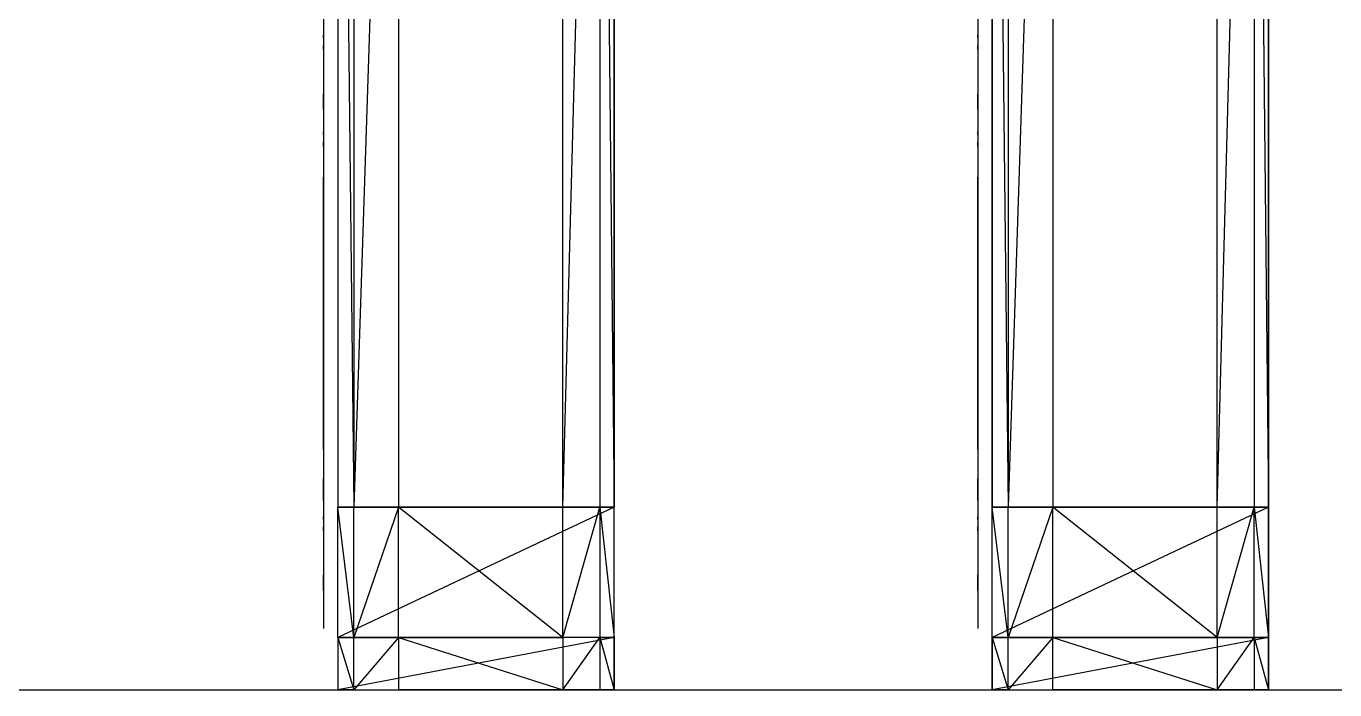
# Model space of a CAD drawing. Extents: x -41 to 47, y -35.8 to 51.3.
# Drawn here: x 12.67 to 17.69, y 40.1 to 42.64 of the extents above; entities that cross this region are included whole.
import ezdxf

# ---------------------------------------------------------------- set-up
doc = ezdxf.new("R2010")
doc.units = 0
doc.header["$MEASUREMENT"] = 0
doc.layers.add('PYDXF', color=8, linetype='CONTINUOUS')

msp = doc.modelspace()

# ---------------------------------------------------------------- linework, layer by layer
at = {"layer": 'PYDXF'}
for p, q in [((13.8678, 46.0954), (13.8678, 40.7954)), ((13.8678, 46.0954), (13.9288, 40.7954)), ((13.9288, 46.0954), (13.9288, 40.7954)), ((14.1001, 46.0954), (13.9288, 40.7954)), ((14.1001, 46.0954), (14.1001, 40.7954)), ((14.73, 40.7954), (14.73, 46.0954)), ((14.73, 40.7954), (14.8725, 46.0954)), ((14.8725, 46.0954), (14.9278, 40.7954)), ((14.8725, 46.0954), (14.8725, 40.7954)), ((14.9278, 40.7954), (14.9278, 46.0954)), ((14.9278, 46.0954), (14.9278, 40.7954)), ((16.3778, 46.0954), (16.3778, 40.7954)), ((16.3778, 40.7954), (16.3778, 46.0954)), ((16.3778, 46.0954), (16.4388, 40.7954)), ((16.4388, 46.0954), (16.4388, 40.7954)), ((16.6102, 46.0954), (16.4388, 40.7954)), ((16.6102, 46.0954), (16.6102, 40.7954)), ((17.24, 40.7954), (17.24, 46.0954)), ((17.24, 40.7954), (17.3825, 46.0954)), ((17.3825, 46.0954), (17.4378, 40.7954)), ((17.3825, 46.0954), (17.3825, 40.7954)), ((17.4378, 46.0954), (17.4378, 40.7954)), ((17.4378, 40.7954), (17.4378, 46.0954)), ((13.8125, 42.6704), (13.8125, 42.6054)), ((16.3225, 42.6704), (16.3225, 42.6054)), ((13.8125, 42.6106), (13.8125, 42.5956)), ((13.8125, 42.6054), (13.8125, 42.3254)), ((13.8125, 42.6054), (13.8125, 42.5506)), ((13.8125, 42.6054), (13.8125, 42.5956)), ((13.8125, 42.5956), (13.8125, 42.6054)), ((13.8125, 42.5956), (13.8125, 42.5656)), ((13.8125, 42.5956), (13.8125, 42.3354)), ((16.3225, 42.6106), (16.3225, 42.5956)), ((16.3225, 42.6054), (16.3225, 42.3254)), ((16.3225, 42.6054), (16.3225, 42.5506)), ((16.3225, 42.6054), (16.3225, 42.5956)), ((16.3225, 42.5956), (16.3225, 42.6054)), ((16.3225, 42.5956), (16.3225, 42.5656)), ((16.3225, 42.5956), (16.3225, 42.3354)), ((13.8125, 42.5643), (13.8125, 42.5656)), ((13.8125, 42.563), (13.8125, 42.5643)), ((13.8125, 42.5617), (13.8125, 42.563)), ((13.8125, 42.5604), (13.8125, 42.5617)), ((13.8125, 42.5591), (13.8125, 42.5604)), ((13.8125, 42.5579), (13.8125, 42.5591)), ((13.8125, 42.5566), (13.8125, 42.5579)), ((13.8125, 42.5554), (13.8125, 42.5566)), ((13.8125, 42.5542), (13.8125, 42.5554)), ((13.8125, 42.553), (13.8125, 42.5542)), ((13.8125, 42.5518), (13.8125, 42.553)), ((13.8125, 42.5506), (13.8125, 42.5518)), ((13.8125, 42.5506), (13.8125, 42.3804)), ((16.3225, 42.5643), (16.3225, 42.5656)), ((16.3225, 42.563), (16.3225, 42.5643)), ((16.3225, 42.5617), (16.3225, 42.563)), ((16.3225, 42.5604), (16.3225, 42.5617)), ((16.3225, 42.5591), (16.3225, 42.5604)), ((16.3225, 42.5579), (16.3225, 42.5591)), ((16.3225, 42.5566), (16.3225, 42.5579)), ((16.3225, 42.5554), (16.3225, 42.5566)), ((16.3225, 42.5542), (16.3225, 42.5554)), ((16.3225, 42.553), (16.3225, 42.5542)), ((16.3225, 42.5518), (16.3225, 42.553)), ((16.3225, 42.5506), (16.3225, 42.5518)), ((16.3225, 42.5506), (16.3225, 42.3804)), ((13.8125, 42.3792), (13.8125, 42.3804)), ((13.8125, 42.3804), (13.8125, 42.3254)), ((13.8125, 42.378), (13.8125, 42.3792)), ((13.8125, 42.3768), (13.8125, 42.378)), ((13.8125, 42.3756), (13.8125, 42.3768)), ((13.8125, 42.3744), (13.8125, 42.3756)), ((13.8125, 42.3731), (13.8125, 42.3744)), ((13.8125, 42.3719), (13.8125, 42.3731)), ((13.8125, 42.3706), (13.8125, 42.3719)), ((13.8125, 42.3693), (13.8125, 42.3706)), ((13.8125, 42.368), (13.8125, 42.3693)), ((16.3225, 42.3792), (16.3225, 42.3804)), ((16.3225, 42.3804), (16.3225, 42.3254)), ((16.3225, 42.378), (16.3225, 42.3792)), ((16.3225, 42.3768), (16.3225, 42.378)), ((16.3225, 42.3756), (16.3225, 42.3768)), ((16.3225, 42.3744), (16.3225, 42.3756)), ((16.3225, 42.3731), (16.3225, 42.3744)), ((16.3225, 42.3719), (16.3225, 42.3731)), ((16.3225, 42.3706), (16.3225, 42.3719)), ((16.3225, 42.3693), (16.3225, 42.3706)), ((16.3225, 42.368), (16.3225, 42.3693)), ((13.8125, 42.3667), (13.8125, 42.368)), ((13.8125, 42.3654), (13.8125, 42.3667)), ((13.8125, 42.3354), (13.8125, 42.3654)), ((13.8125, 42.3354), (13.8125, 42.3204)), ((13.8125, 42.3204), (13.8125, 42.3354)), ((13.8125, 42.3354), (13.8125, 42.3254)), ((13.8125, 42.3254), (13.8125, 42.2354)), ((16.3225, 42.3667), (16.3225, 42.368)), ((16.3225, 42.3654), (16.3225, 42.3667)), ((16.3225, 42.3354), (16.3225, 42.3654)), ((16.3225, 42.3354), (16.3225, 42.3204)), ((16.3225, 42.3204), (16.3225, 42.3354)), ((16.3225, 42.3354), (16.3225, 42.3254)), ((16.3225, 42.3254), (16.3225, 42.2354)), ((13.8125, 42.2404), (13.8125, 42.2254)), ((13.8125, 42.2354), (13.8125, 42.1804)), ((13.8125, 42.2354), (13.8125, 42.2254)), ((13.8125, 42.2254), (13.8125, 42.2354)), ((13.8125, 42.2254), (13.8125, 42.1954)), ((13.8125, 42.2254), (13.8125, 42.0613)), ((16.3225, 42.2404), (16.3225, 42.2254)), ((16.3225, 42.2354), (16.3225, 42.1804)), ((16.3225, 42.2354), (16.3225, 42.2254)), ((16.3225, 42.2254), (16.3225, 42.2354)), ((16.3225, 42.2254), (16.3225, 42.1954)), ((16.3225, 42.2254), (16.3225, 42.0613)), ((13.8125, 42.194), (13.8125, 42.1954)), ((13.8125, 42.1927), (13.8125, 42.194)), ((13.8125, 42.1914), (13.8125, 42.1927)), ((13.8125, 42.1901), (13.8125, 42.1914)), ((13.8125, 42.1889), (13.8125, 42.1901)), ((13.8125, 42.1876), (13.8125, 42.1889)), ((13.8125, 42.1864), (13.8125, 42.1876)), ((13.8125, 42.1851), (13.8125, 42.1864)), ((13.8125, 42.1839), (13.8125, 42.1851)), ((13.8125, 42.1827), (13.8125, 42.1839)), ((13.8125, 42.1815), (13.8125, 42.1827)), ((13.8125, 42.1804), (13.8125, 42.1815)), ((13.8125, 42.1804), (13.8125, 41.0164)), ((13.8125, 42.1804), (13.8125, 42.0613)), ((16.3225, 42.194), (16.3225, 42.1954)), ((16.3225, 42.1927), (16.3225, 42.194)), ((16.3225, 42.1914), (16.3225, 42.1927)), ((16.3225, 42.1901), (16.3225, 42.1914)), ((16.3225, 42.1889), (16.3225, 42.1901)), ((16.3225, 42.1876), (16.3225, 42.1889)), ((16.3225, 42.1864), (16.3225, 42.1876)), ((16.3225, 42.1851), (16.3225, 42.1864)), ((16.3225, 42.1839), (16.3225, 42.1851)), ((16.3225, 42.1827), (16.3225, 42.1839)), ((16.3225, 42.1815), (16.3225, 42.1827)), ((16.3225, 42.1804), (16.3225, 42.1815)), ((16.3225, 42.1804), (16.3225, 41.0164)), ((16.3225, 42.1804), (16.3225, 42.0613)), ((13.8125, 41.0164), (13.8125, 42.0613)), ((13.8125, 42.0613), (13.8125, 41.0164)), ((16.3225, 41.0164), (16.3225, 42.0613)), ((16.3225, 42.0613), (16.3225, 41.0164)), ((13.8125, 41.0164), (13.8125, 40.9054)), ((13.8125, 41.0164), (13.8125, 40.8604)), ((16.3225, 41.0164), (16.3225, 40.9054)), ((16.3225, 41.0164), (16.3225, 40.8604)), ((13.8125, 40.9042), (13.8125, 40.9054)), ((13.8125, 40.9054), (13.8125, 40.8504)), ((13.8125, 40.903), (13.8125, 40.9042)), ((13.8125, 40.9018), (13.8125, 40.903)), ((13.8125, 40.9006), (13.8125, 40.9018)), ((13.8125, 40.8994), (13.8125, 40.9006)), ((13.8125, 40.8981), (13.8125, 40.8994)), ((13.8125, 40.8969), (13.8125, 40.8981)), ((13.8125, 40.8956), (13.8125, 40.8969)), ((13.8125, 40.8943), (13.8125, 40.8956)), ((13.8125, 40.893), (13.8125, 40.8943)), ((13.8125, 40.8917), (13.8125, 40.893)), ((13.8125, 40.8904), (13.8125, 40.8917)), ((13.8125, 40.8604), (13.8125, 40.8904)), ((16.3225, 40.9042), (16.3225, 40.9054)), ((16.3225, 40.9054), (16.3225, 40.8504)), ((16.3225, 40.903), (16.3225, 40.9042)), ((16.3225, 40.9018), (16.3225, 40.903)), ((16.3225, 40.9006), (16.3225, 40.9018)), ((16.3225, 40.8994), (16.3225, 40.9006)), ((16.3225, 40.8981), (16.3225, 40.8994)), ((16.3225, 40.8969), (16.3225, 40.8981)), ((16.3225, 40.8956), (16.3225, 40.8969)), ((16.3225, 40.8943), (16.3225, 40.8956)), ((16.3225, 40.893), (16.3225, 40.8943)), ((16.3225, 40.8917), (16.3225, 40.893)), ((16.3225, 40.8904), (16.3225, 40.8917)), ((16.3225, 40.8604), (16.3225, 40.8904)), ((13.8125, 40.8604), (13.8125, 40.8504)), ((13.8125, 40.8219), (13.8125, 40.8604)), ((13.8125, 40.8604), (13.8125, 40.8219)), ((13.8125, 40.8504), (13.8125, 40.7604)), ((16.3225, 40.8604), (16.3225, 40.8504)), ((16.3225, 40.8219), (16.3225, 40.8604)), ((16.3225, 40.8604), (16.3225, 40.8219)), ((16.3225, 40.8504), (16.3225, 40.7604)), ((13.8125, 40.7654), (13.8125, 40.7504)), ((13.8678, 40.7954), (13.9288, 40.7954)), ((14.9278, 40.7954), (13.8678, 40.7954)), ((13.8678, 40.2954), (13.8678, 40.7954)), ((14.9278, 40.7954), (13.8678, 40.2954)), ((13.9289, 40.2954), (13.8678, 40.7954)), ((13.8678, 40.7954), (14.9278, 40.7954)), ((13.9289, 40.7954), (13.8678, 40.7954)), ((13.9288, 40.7954), (14.1001, 40.7954)), ((14.9278, 40.7954), (13.9288, 40.7954)), ((13.9289, 40.2954), (13.9289, 40.7954)), ((14.1002, 40.7954), (13.9289, 40.7954)), ((14.1002, 40.7954), (13.9289, 40.2954)), ((14.1001, 40.7954), (14.73, 40.7954)), ((14.9278, 40.7954), (14.1001, 40.7954)), ((14.73, 40.2954), (14.1002, 40.7954)), ((14.1002, 40.2954), (14.1002, 40.7954)), ((14.9278, 40.7954), (14.73, 40.7954)), ((14.73, 40.2954), (14.73, 40.7954)), ((14.73, 40.7954), (14.8725, 40.7954)), ((14.73, 40.2954), (14.8725, 40.7954)), ((14.9278, 40.7954), (14.8725, 40.7954)), ((14.8725, 40.7954), (14.9278, 40.7954)), ((14.8725, 40.7954), (14.8725, 40.2954)), ((14.8725, 40.7954), (14.9278, 40.2954)), ((14.9278, 40.2954), (14.9278, 40.7954)), ((16.3225, 40.7654), (16.3225, 40.7504)), ((16.3778, 40.7954), (16.4388, 40.7954)), ((17.4378, 40.7954), (16.3778, 40.7954)), ((16.3778, 40.2954), (16.3778, 40.7954)), ((17.4378, 40.7954), (16.3778, 40.2954)), ((16.4389, 40.2954), (16.3778, 40.7954)), ((17.4378, 40.7954), (16.4388, 40.7954)), ((16.4388, 40.7954), (16.6102, 40.7954)), ((16.6102, 40.7954), (16.4389, 40.7954)), ((16.4389, 40.2954), (16.4389, 40.7954)), ((16.6102, 40.7954), (16.4389, 40.2954)), ((17.24, 40.7954), (16.6102, 40.7954)), ((17.4378, 40.7954), (16.6102, 40.7954)), ((16.6102, 40.2954), (16.6102, 40.7954)), ((17.24, 40.2954), (16.6102, 40.7954)), ((16.6102, 40.7954), (17.24, 40.7954)), ((17.24, 40.7954), (17.3825, 40.7954)), ((17.4378, 40.7954), (17.24, 40.7954)), ((17.24, 40.2954), (17.3825, 40.7954)), ((17.24, 40.2954), (17.24, 40.7954)), ((17.4378, 40.7954), (17.3825, 40.7954)), ((17.3825, 40.7954), (17.4378, 40.7954)), ((17.3825, 40.7954), (17.4378, 40.2954)), ((17.3825, 40.2954), (17.3825, 40.7954)), ((17.4378, 40.2954), (17.4378, 40.7954)), ((17.4378, 40.7954), (17.4378, 40.2954)), ((13.8125, 40.7604), (13.8125, 40.4804)), ((13.8125, 40.7604), (13.8125, 40.7054)), ((13.8125, 40.7604), (13.8125, 40.7504)), ((13.8125, 40.7504), (13.8125, 40.7604)), ((13.8125, 40.7504), (13.8125, 40.4914)), ((13.8125, 40.7504), (13.8125, 40.7204)), ((13.8125, 40.719), (13.8125, 40.7204)), ((13.8125, 40.7177), (13.8125, 40.719)), ((13.8125, 40.7164), (13.8125, 40.7177)), ((13.8125, 40.7151), (13.8125, 40.7164)), ((13.8125, 40.7139), (13.8125, 40.7151)), ((13.8125, 40.7126), (13.8125, 40.7139)), ((13.8125, 40.7114), (13.8125, 40.7126)), ((16.3225, 40.7604), (16.3225, 40.4804)), ((16.3225, 40.7604), (16.3225, 40.7054)), ((16.3225, 40.7604), (16.3225, 40.7504)), ((16.3225, 40.7504), (16.3225, 40.7604)), ((16.3225, 40.7504), (16.3225, 40.4914)), ((16.3225, 40.7504), (16.3225, 40.7204)), ((16.3225, 40.719), (16.3225, 40.7204)), ((16.3225, 40.7177), (16.3225, 40.719)), ((16.3225, 40.7164), (16.3225, 40.7177)), ((16.3225, 40.7151), (16.3225, 40.7164)), ((16.3225, 40.7139), (16.3225, 40.7151)), ((16.3225, 40.7126), (16.3225, 40.7139)), ((16.3225, 40.7114), (16.3225, 40.7126)), ((13.8125, 40.7101), (13.8125, 40.7114)), ((13.8125, 40.7089), (13.8125, 40.7101)), ((13.8125, 40.7077), (13.8125, 40.7089)), ((13.8125, 40.7065), (13.8125, 40.7077)), ((13.8125, 40.7054), (13.8125, 40.7065)), ((13.8125, 40.7054), (13.8125, 40.5364)), ((16.3225, 40.7101), (16.3225, 40.7114)), ((16.3225, 40.7089), (16.3225, 40.7101)), ((16.3225, 40.7077), (16.3225, 40.7089)), ((16.3225, 40.7065), (16.3225, 40.7077)), ((16.3225, 40.7054), (16.3225, 40.7065)), ((16.3225, 40.7054), (16.3225, 40.5364)), ((13.8125, 40.5352), (13.8125, 40.5364)), ((13.8125, 40.5364), (13.8125, 40.4804)), ((13.8125, 40.534), (13.8125, 40.5352)), ((13.8125, 40.5328), (13.8125, 40.534)), ((13.8125, 40.5316), (13.8125, 40.5328)), ((13.8125, 40.5304), (13.8125, 40.5316)), ((13.8125, 40.5291), (13.8125, 40.5304)), ((13.8125, 40.5279), (13.8125, 40.5291)), ((13.8125, 40.5266), (13.8125, 40.5279)), ((13.8125, 40.5253), (13.8125, 40.5266)), ((13.8125, 40.524), (13.8125, 40.5253)), ((13.8125, 40.5227), (13.8125, 40.524)), ((13.8125, 40.5214), (13.8125, 40.5227)), ((13.8125, 40.4914), (13.8125, 40.5214)), ((16.3225, 40.5352), (16.3225, 40.5364)), ((16.3225, 40.5364), (16.3225, 40.4804)), ((16.3225, 40.534), (16.3225, 40.5352)), ((16.3225, 40.5328), (16.3225, 40.534)), ((16.3225, 40.5316), (16.3225, 40.5328)), ((16.3225, 40.5304), (16.3225, 40.5316)), ((16.3225, 40.5291), (16.3225, 40.5304)), ((16.3225, 40.5279), (16.3225, 40.5291)), ((16.3225, 40.5266), (16.3225, 40.5279)), ((16.3225, 40.5253), (16.3225, 40.5266)), ((16.3225, 40.524), (16.3225, 40.5253)), ((16.3225, 40.5227), (16.3225, 40.524)), ((16.3225, 40.5214), (16.3225, 40.5227)), ((16.3225, 40.4914), (16.3225, 40.5214)), ((13.8125, 40.4764), (13.8125, 40.4914)), ((13.8125, 40.4914), (13.8125, 40.4764)), ((13.8125, 40.4804), (13.8125, 40.4914)), ((13.8125, 40.4914), (13.8125, 40.4804)), ((13.8125, 40.4804), (13.8125, 40.3304)), ((16.3225, 40.4764), (16.3225, 40.4914)), ((16.3225, 40.4914), (16.3225, 40.4764)), ((16.3225, 40.4804), (16.3225, 40.4914)), ((16.3225, 40.4914), (16.3225, 40.4804)), ((16.3225, 40.4804), (16.3225, 40.3304)), ((14.9278, 40.2954), (13.8678, 40.2954)), ((13.8678, 40.2954), (13.8678, 40.0954)), ((13.8678, 40.2954), (13.9289, 40.2954)), ((14.9278, 40.2954), (13.8678, 40.0954)), ((13.8678, 40.2954), (13.9289, 40.0954)), ((13.9289, 40.2954), (14.1002, 40.2954)), ((13.9289, 40.0954), (13.9289, 40.2954)), ((14.9278, 40.2954), (13.9289, 40.2954)), ((14.1002, 40.2954), (13.9289, 40.0954)), ((14.1002, 40.2954), (14.73, 40.2954)), ((14.9278, 40.2954), (14.1002, 40.2954)), ((14.1002, 40.2954), (14.1002, 40.0954)), ((14.1002, 40.2954), (14.73, 40.0954)), ((14.73, 40.2954), (14.73, 40.0954)), ((14.9278, 40.2954), (14.73, 40.2954)), ((14.73, 40.0954), (14.8725, 40.2954)), ((14.8725, 40.2954), (14.73, 40.2954)), ((14.8725, 40.2954), (14.9278, 40.2954)), ((14.8725, 40.2954), (14.9278, 40.0954)), ((14.9278, 40.2954), (14.8725, 40.2954)), ((14.8725, 40.2954), (14.8725, 40.0954)), ((14.9278, 40.2954), (14.9278, 40.0954)), ((14.9278, 40.0954), (14.9278, 40.2954)), ((16.3778, 40.0954), (16.3778, 40.2954)), ((16.3778, 40.2954), (16.3778, 40.0954)), ((17.4378, 40.2954), (16.3778, 40.2954)), ((17.4378, 40.2954), (16.3778, 40.0954)), ((16.3778, 40.2954), (16.4389, 40.0954)), ((16.3778, 40.2954), (16.4389, 40.2954)), ((16.4389, 40.2954), (16.6102, 40.2954)), ((16.4389, 40.0954), (16.4389, 40.2954)), ((16.6102, 40.2954), (16.4389, 40.0954)), ((17.4378, 40.2954), (16.4389, 40.2954)), ((16.6102, 40.2954), (17.24, 40.2954)), ((17.4378, 40.2954), (16.6102, 40.2954)), ((16.6102, 40.2954), (17.24, 40.0954)), ((16.6102, 40.0954), (16.6102, 40.2954)), ((17.24, 40.2954), (17.3825, 40.2954)), ((17.24, 40.2954), (17.24, 40.0954)), ((17.24, 40.0954), (17.3825, 40.2954)), ((17.4378, 40.2954), (17.24, 40.2954)), ((17.3825, 40.2954), (17.4378, 40.2954)), ((17.3825, 40.2954), (17.3825, 40.0954)), ((17.3825, 40.2954), (17.4378, 40.0954)), ((17.4378, 40.2954), (17.3825, 40.2954)), ((17.4378, 40.2954), (17.4378, 40.0954)), ((17.4378, 40.0954), (17.4378, 40.2954)), ((13.9289, 40.0954), (13.8678, 40.0954)), ((13.8678, 40.0954), (14.9278, 40.0954)), ((13.9289, 40.0954), (14.9278, 40.0954)), ((13.9289, 40.0954), (14.1002, 40.0954)), ((14.1002, 40.0954), (14.73, 40.0954)), ((14.9278, 40.0954), (14.1002, 40.0954)), ((14.9278, 40.0954), (14.73, 40.0954)), ((14.73, 40.0954), (14.8725, 40.0954)), ((14.8725, 40.0954), (14.9278, 40.0954)), ((14.9278, 40.0954), (14.8725, 40.0954)), ((16.4389, 40.0954), (16.3778, 40.0954)), ((16.3778, 40.0954), (17.4378, 40.0954)), ((16.4389, 40.0954), (17.4378, 40.0954)), ((16.4389, 40.0954), (16.6102, 40.0954)), ((17.4378, 40.0954), (16.6102, 40.0954)), ((16.6102, 40.0954), (17.24, 40.0954)), ((17.24, 40.0954), (17.3825, 40.0954)), ((17.4378, 40.0954), (17.24, 40.0954)), ((17.4378, 40.0954), (17.3825, 40.0954)), ((17.3825, 40.0954), (17.4378, 40.0954))]:
    msp.add_line(p, q, dxfattribs=at)
at = {"layer": 'PYDXF', "linetype": 'ByBlock'}
msp.add_line((-40.0335, 40.0954), (45.3585, 40.0954), dxfattribs=at)

doc.saveas('drawing.dxf')
